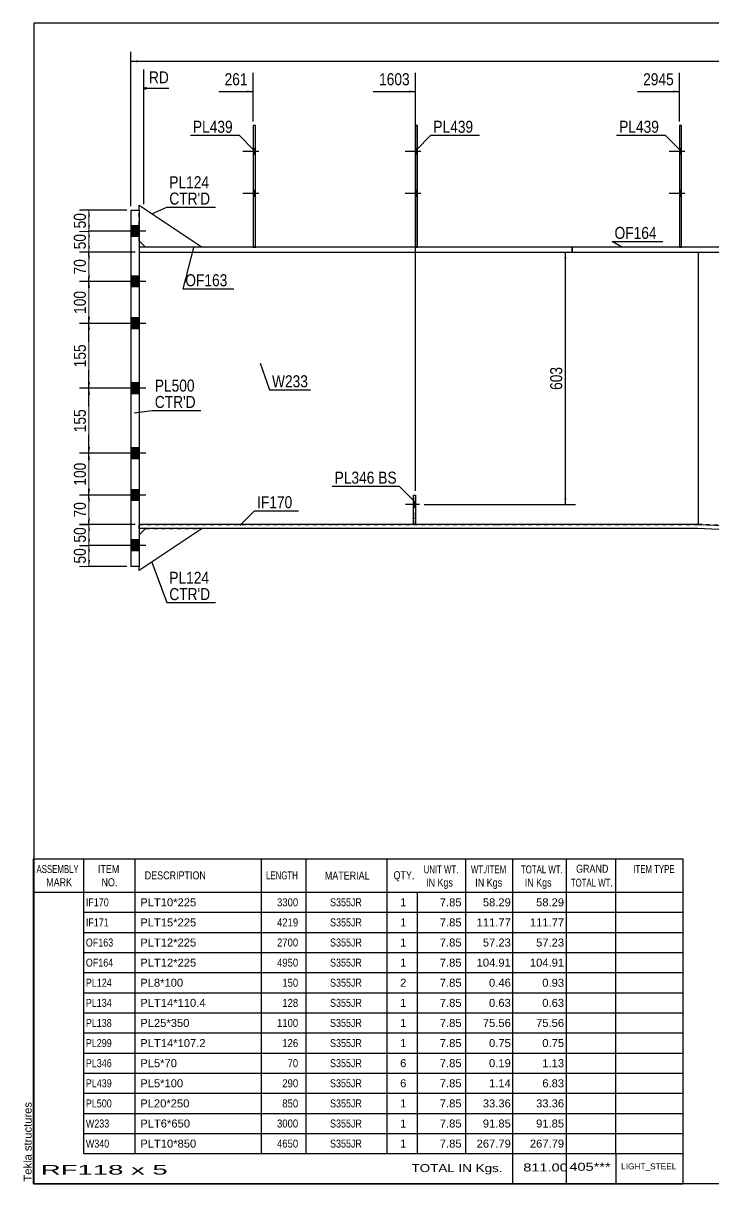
# Model space of a CAD drawing. Header units: millimetres. Extents: x -28 to 375, y -190 to 87.
# Drawn here: x -27.7 to 137.1, y -189.9 to 87.1 of the extents above; entities that cross this region are included whole.
import ezdxf

# ---------------------------------------------------------------- set-up
doc = ezdxf.new("R2010")
doc.units = ezdxf.units.MM
doc.linetypes.add('DXK_LINE_DOT1', pattern=[1.8814, 0.9407, -0.9407])
doc.linetypes.add('DXK_LINE_DOT2', pattern=[3.9198, 1.9599, -1.9599])
doc.styles.add('Arial', font='ARIAL.TTF', dxfattribs={"height": 0.2})
doc.styles.add('Arial Narrow', font='ARIALN.TTF', dxfattribs={"height": 0.2})

# ---------------------------------------------------------------- blocks, each defined once
blk = doc.blocks.new('Unknown-623699545-1210')
at = {"color": 5, "linetype": 'Continuous'}
for p, q in [((374.82, 87.15), (-25.18, 87.15)), ((-25.18, 87.15), (-25.18, -189.85)), ((374.82, -189.85), (374.82, 87.15)), ((-25.18, -189.85), (374.82, -189.85))]:
    blk.add_line(p, q, dxfattribs=at)
at = {"color": 174, "linetype": 'Continuous', "style": 'Arial'}
blk.add_text('Tekla structures', height=1.9102, rotation=90, dxfattribs=at).set_placement((-25.68, -189.35))
blk = doc.blocks.new('Bolt-623699545-1944 - 1712')
at = {"linetype": 'Continuous'}
for points in [[(27.7, 55.8), (27.7, 57.2), (27.2, 57.2), (27.2, 55.8)], [(27.7, 55.8), (27.7, 57.2), (27.2, 57.2), (27.2, 55.8)], [(27.7, 45.8), (27.7, 47.2), (27.2, 47.2), (27.2, 45.8)], [(27.7, 45.8), (27.7, 47.2), (27.2, 47.2), (27.2, 45.8)]]:
    blk.add_hatch(color=3, dxfattribs=at).paths.add_polyline_path(points)
at = {"color": 3, "linetype": 'Continuous'}
for p, q in [((28.5, 56.5), (24.7, 56.5)), ((28.5, 56.5), (24.7, 56.5)), ((27.7, 57.2), (27.2, 57.2)), ((27.7, 57.2), (27.2, 57.2)), ((27.7, 55.8), (27.2, 55.8)), ((27.7, 55.8), (27.2, 55.8)), ((27.7, 47.2), (27.2, 47.2)), ((27.7, 47.2), (27.2, 47.2)), ((28.5, 46.5), (24.7, 46.5)), ((28.5, 46.5), (24.7, 46.5)), ((27.7, 45.8), (27.2, 45.8)), ((27.7, 45.8), (27.2, 45.8))]:
    blk.add_line(p, q, dxfattribs=at)
blk = doc.blocks.new('Part-623699545-2024 - 1712')
at = {"color": 7, "linetype": 'DXK_LINE_DOT1'}
for p, q in [((65.4, -32.47), (65.4, -25.47)), ((65.4, -25.47), (65.9, -25.47)), ((65.9, -32.47), (65.9, -25.47)), ((65.9, -32.47), (65.4, -32.47))]:
    blk.add_line(p, q, dxfattribs=at)
blk = doc.blocks.new('Part-623699545-2078 - 1712')
at = {"color": 2, "linetype": 'Continuous'}
for p, q in [((0, 42.5), (0, 43.7)), ((0, 43.7), (15, 33.7)), ((1.5, 33.7), (0, 35.2))]:
    blk.add_line(p, q, dxfattribs=at)
at = {"color": 7, "linetype": 'DXK_LINE_DOT1'}
for p, q in [((0, 35.2), (0, 42.5)), ((15, 33.7), (1.5, 33.7))]:
    blk.add_line(p, q, dxfattribs=at)
blk = doc.blocks.new('Part-623699545-1900 - 1712')
at = {"color": 2, "linetype": 'Continuous'}
for p, q in [((27.7, 62.7), (27.2, 62.7)), ((27.2, 62.7), (27.2, 33.7)), ((27.7, 33.7), (27.7, 62.7))]:
    blk.add_line(p, q, dxfattribs=at)
at = {"color": 7, "linetype": 'DXK_LINE_DOT1'}
blk.add_line((27.2, 33.7), (27.7, 33.7), dxfattribs=at)
blk = doc.blocks.new('Part-623699545-1776 - 1712')
at = {"color": 2, "linetype": 'Continuous'}
for p, q in [((46.5, 33.7), (0, 33.7)), ((85.2, 33.7), (46.6, 33.7)), ((103.3, 33.7), (85.3, 33.7)), ((103.3, 32.5), (103.3, 33.7)), ((0, 32.5), (46.5, 32.5)), ((46.6, 32.5), (85.2, 32.5)), ((85.3, 32.5), (103.3, 32.5))]:
    blk.add_line(p, q, dxfattribs=at)
at = {"color": 7, "linetype": 'DXK_LINE_DOT1'}
blk.add_line((0, 33.7), (0, 32.5), dxfattribs=at)
blk = doc.blocks.new('Part-623699545-1798 - 1712')
at = {"color": 2, "linetype": 'Continuous'}
for p, q in [((181.26, 33.7), (103.3, 33.7)), ((103.3, 33.7), (103.3, 32.5)), ((219.96, 33.7), (181.36, 33.7)), ((258.36, 33.7), (220.06, 33.7)), ((297.05, 33.7), (258.46, 33.7)), ((341.4, 33.7), (297.15, 33.7)), ((341.4, 32.5), (341.4, 33.7)), ((103.3, 32.5), (181.26, 32.5)), ((181.36, 32.5), (219.96, 32.5)), ((220.06, 32.5), (258.36, 32.5)), ((258.46, 32.5), (297.05, 32.5)), ((297.15, 32.5), (341.4, 32.5))]:
    blk.add_line(p, q, dxfattribs=at)
blk = doc.blocks.new('Part-623699545-1803 - 1712')
at = {"color": 2, "linetype": 'Continuous'}
for p, q in [((133.3, 32.5), (133.3, -32.5)), ((328.11, -51.09), (327.94, -51.08))]:
    blk.add_line(p, q, dxfattribs=at)
at = {"color": 7, "linetype": 'DXK_LINE_DOT1'}
for p, q in [((133.3, 32.5), (181.26, 32.5)), ((181.36, 32.5), (219.96, 32.5)), ((220.06, 32.5), (258.36, 32.5)), ((258.46, 32.5), (297.05, 32.5)), ((297.15, 32.5), (341.4, 32.5)), ((341.4, 32.5), (328.11, -51.09)), ((181.26, -34.47), (133.3, -32.5)), ((219.96, -38.64), (181.36, -37.05)), ((258.36, -44.16), (220.06, -42.58)), ((297.05, -49.68), (258.46, -48.09)), ((327.94, -51.08), (297.15, -49.82))]:
    blk.add_line(p, q, dxfattribs=at)
blk = doc.blocks.new('Bolt-623699545-1936 - 1712')
at = {"linetype": 'Continuous'}
blk.add_hatch(color=3, dxfattribs=at).paths.add_polyline_path([(65.9, -28.47), (65.9, -27.07), (65.4, -27.07), (65.4, -28.47)])
at = {"color": 3, "linetype": 'Continuous'}
for p, q in [((65.9, -27.07), (65.4, -27.07)), ((66.85, -27.77), (63.55, -27.77)), ((65.9, -28.47), (65.4, -28.47))]:
    blk.add_line(p, q, dxfattribs=at)
blk = doc.blocks.new('Part-623699545-1808 - 1712')
at = {"color": 2, "linetype": 'Continuous'}
for p, q in [((46.5, -32.5), (0, -32.5)), ((85.2, -32.5), (46.6, -32.5)), ((133.3, -32.5), (85.3, -32.5)), ((133.3, -32.5), (163.3, -33.73)), ((46.5, -33.5), (0, -33.5)), ((85.2, -33.5), (46.6, -33.5)), ((133.28, -33.5), (85.3, -33.5)), ((163.26, -34.73), (133.28, -33.5)), ((163.3, -33.73), (163.26, -34.73))]:
    blk.add_line(p, q, dxfattribs=at)
at = {"color": 7, "linetype": 'DXK_LINE_DOT1'}
blk.add_line((0, -33.5), (0, -32.5), dxfattribs=at)
blk = doc.blocks.new('Part-623699545-1895 - 1712')
at = {"color": 2, "linetype": 'Continuous'}
for p, q in [((66.4, 62.7), (65.9, 62.7)), ((65.9, 62.7), (65.9, 33.7)), ((66.4, 33.7), (66.4, 62.7))]:
    blk.add_line(p, q, dxfattribs=at)
at = {"color": 7, "linetype": 'DXK_LINE_DOT1'}
blk.add_line((65.9, 33.7), (66.4, 33.7), dxfattribs=at)
blk = doc.blocks.new('Part-623699545-1905 - 1712')
at = {"color": 2, "linetype": 'Continuous'}
for p, q in [((129.39, 62.7), (128.89, 62.7)), ((128.89, 62.7), (128.89, 33.7)), ((129.39, 33.7), (129.39, 62.7))]:
    blk.add_line(p, q, dxfattribs=at)
at = {"color": 7, "linetype": 'DXK_LINE_DOT1'}
blk.add_line((128.89, 33.7), (129.39, 33.7), dxfattribs=at)
blk = doc.blocks.new('Bolt-623699545-1937 - 1712')
at = {"color": 3, "linetype": 'DXK_LINE_DOT2'}
for p, q in [((65.9, -27.07), (65.4, -27.07)), ((66.85, -27.77), (63.55, -27.77)), ((65.9, -28.47), (65.4, -28.47))]:
    blk.add_line(p, q, dxfattribs=at)
blk = doc.blocks.new('Part-623699545-2107 - 1712')
at = {"color": 2, "linetype": 'Continuous'}
for p, q in [((-2, 42.5), (0, 42.5)), ((-2, 42.5), (-2, -42.5)), ((0, 42.5), (0, -42.5)), ((0, -42.5), (-2, -42.5))]:
    blk.add_line(p, q, dxfattribs=at)
blk = doc.blocks.new('Part-623699545-2002 - 1712')
at = {"color": 2, "linetype": 'Continuous'}
for p, q in [((65.4, -32.47), (65.4, -25.47)), ((65.4, -25.47), (65.9, -25.47)), ((65.9, -25.47), (65.9, -32.47)), ((65.9, -32.47), (65.4, -32.47))]:
    blk.add_line(p, q, dxfattribs=at)
at = {"color": 7, "linetype": 'DXK_LINE_DOT1'}
blk.add_line((65.4, -30.97), (65.9, -30.97), dxfattribs=at)
blk = doc.blocks.new('Bolt-623699545-1941 - 1712')
at = {"linetype": 'Continuous'}
for points in [[(-2, 38.8), (-2, 36.2), (0, 36.2), (0, 38.8)], [(-2, 38.8), (-2, 36.2), (0, 36.2), (0, 38.8)], [(-2, 26.8), (-2, 24.2), (0, 24.2), (0, 26.8)], [(-2, 26.8), (-2, 24.2), (0, 24.2), (0, 26.8)], [(-2, 16.8), (-2, 14.2), (0, 14.2), (0, 16.8)], [(-2, 16.8), (-2, 14.2), (0, 14.2), (0, 16.8)], [(-2, 1.3), (-2, -1.3), (0, -1.3), (0, 1.3)], [(-2, 1.3), (-2, -1.3), (0, -1.3), (0, 1.3)], [(-2, -14.2), (-2, -16.8), (0, -16.8), (0, -14.2)], [(-2, -14.2), (-2, -16.8), (0, -16.8), (0, -14.2)], [(-2, -24.2), (-2, -26.8), (0, -26.8), (0, -24.2)], [(-2, -24.2), (-2, -26.8), (0, -26.8), (0, -24.2)], [(-2, -36.2), (-2, -38.8), (0, -38.8), (0, -36.2)], [(-2, -36.2), (-2, -38.8), (0, -38.8), (0, -36.2)]]:
    blk.add_hatch(color=3, dxfattribs=at).paths.add_polyline_path(points)
at = {"color": 3, "linetype": 'Continuous'}
for p, q in [((0, 38.8), (-2, 38.8)), ((0, 38.8), (-2, 38.8)), ((1.59, 37.5), (-9, 37.5)), ((1.59, 37.5), (-9, 37.5)), ((0, 36.2), (-2, 36.2)), ((0, 36.2), (-2, 36.2)), ((1.59, 25.5), (-9, 25.5)), ((1.59, 25.5), (-9, 25.5)), ((0, 26.8), (-2, 26.8)), ((0, 26.8), (-2, 26.8)), ((0, 24.2), (-2, 24.2)), ((0, 24.2), (-2, 24.2)), ((0, 16.8), (-2, 16.8)), ((0, 16.8), (-2, 16.8)), ((1.59, 15.5), (-9, 15.5)), ((1.59, 15.5), (-9, 15.5)), ((0, 14.2), (-2, 14.2)), ((0, 14.2), (-2, 14.2)), ((0, 1.3), (-2, 1.3)), ((0, 1.3), (-2, 1.3)), ((1.59, 0), (-9, 0)), ((1.59, 0), (-9, 0)), ((0, -1.3), (-2, -1.3)), ((0, -1.3), (-2, -1.3)), ((1.59, -15.5), (-9, -15.5)), ((1.59, -15.5), (-9, -15.5)), ((0, -14.2), (-2, -14.2)), ((0, -14.2), (-2, -14.2)), ((0, -16.8), (-2, -16.8)), ((0, -16.8), (-2, -16.8)), ((0, -24.2), (-2, -24.2)), ((0, -24.2), (-2, -24.2)), ((1.59, -25.5), (-9, -25.5)), ((1.59, -25.5), (-9, -25.5)), ((0, -26.8), (-2, -26.8)), ((0, -26.8), (-2, -26.8)), ((1.59, -37.5), (-9, -37.5)), ((1.59, -37.5), (-9, -37.5)), ((0, -36.2), (-2, -36.2)), ((0, -36.2), (-2, -36.2)), ((0, -38.8), (-2, -38.8)), ((0, -38.8), (-2, -38.8))]:
    blk.add_line(p, q, dxfattribs=at)
blk = doc.blocks.new('Bolt-623699545-1943 - 1712')
at = {"linetype": 'Continuous'}
for points in [[(129.39, 55.8), (129.39, 57.2), (128.89, 57.2), (128.89, 55.8)], [(129.39, 55.8), (129.39, 57.2), (128.89, 57.2), (128.89, 55.8)], [(129.39, 45.8), (129.39, 47.2), (128.89, 47.2), (128.89, 45.8)], [(129.39, 45.8), (129.39, 47.2), (128.89, 47.2), (128.89, 45.8)]]:
    blk.add_hatch(color=3, dxfattribs=at).paths.add_polyline_path(points)
at = {"color": 3, "linetype": 'Continuous'}
for p, q in [((130.19, 56.5), (126.39, 56.5)), ((130.19, 56.5), (126.39, 56.5)), ((129.39, 57.2), (128.89, 57.2)), ((129.39, 57.2), (128.89, 57.2)), ((129.39, 55.8), (128.89, 55.8)), ((129.39, 55.8), (128.89, 55.8)), ((129.39, 47.2), (128.89, 47.2)), ((129.39, 47.2), (128.89, 47.2)), ((130.19, 46.5), (126.39, 46.5)), ((130.19, 46.5), (126.39, 46.5)), ((129.39, 45.8), (128.89, 45.8)), ((129.39, 45.8), (128.89, 45.8))]:
    blk.add_line(p, q, dxfattribs=at)
blk = doc.blocks.new('Bolt-623699545-1945 - 1712')
at = {"linetype": 'Continuous'}
for points in [[(66.4, 55.8), (66.4, 57.2), (65.9, 57.2), (65.9, 55.8)], [(66.4, 55.8), (66.4, 57.2), (65.9, 57.2), (65.9, 55.8)], [(66.4, 45.8), (66.4, 47.2), (65.9, 47.2), (65.9, 45.8)], [(66.4, 45.8), (66.4, 47.2), (65.9, 47.2), (65.9, 45.8)]]:
    blk.add_hatch(color=3, dxfattribs=at).paths.add_polyline_path(points)
at = {"color": 3, "linetype": 'Continuous'}
for p, q in [((67.2, 56.5), (63.4, 56.5)), ((67.2, 56.5), (63.4, 56.5)), ((66.4, 57.2), (65.9, 57.2)), ((66.4, 57.2), (65.9, 57.2)), ((66.4, 55.8), (65.9, 55.8)), ((66.4, 55.8), (65.9, 55.8)), ((66.4, 47.2), (65.9, 47.2)), ((66.4, 47.2), (65.9, 47.2)), ((67.2, 46.5), (63.4, 46.5)), ((67.2, 46.5), (63.4, 46.5)), ((66.4, 45.8), (65.9, 45.8)), ((66.4, 45.8), (65.9, 45.8))]:
    blk.add_line(p, q, dxfattribs=at)
blk = doc.blocks.new('Part-623699545-1980 - 1712')
at = {"color": 7, "linetype": 'DXK_LINE_DOT1'}
for p, q in [((0, 32.5), (0, -32.5)), ((0, 32.5), (46.5, 32.5)), ((46.6, 32.5), (85.2, 32.5)), ((85.3, 32.5), (133.3, 32.5)), ((133.3, 32.5), (133.3, -32.5)), ((0, -32.5), (46.5, -32.5)), ((46.6, -32.5), (85.2, -32.5)), ((85.3, -32.5), (133.3, -32.5))]:
    blk.add_line(p, q, dxfattribs=at)
blk = doc.blocks.new('Part-623699545-2073 - 1712')
at = {"color": 2, "linetype": 'Continuous'}
for p, q in [((15, -33.5), (0, -43.5)), ((1.5, -33.5), (0, -35)), ((0, -43.5), (0, -42.5))]:
    blk.add_line(p, q, dxfattribs=at)
at = {"color": 7, "linetype": 'DXK_LINE_DOT1'}
for p, q in [((0, -35), (0, -42.5)), ((1.5, -33.5), (15, -33.5))]:
    blk.add_line(p, q, dxfattribs=at)
blk = doc.blocks.new('StraightDimension-623699545-4593 - 1712')
at = {"linetype": 'Continuous'}
blk.add_hatch(color=7, dxfattribs=at).paths.add_polyline_path([(25.7, 71.09), (27.2, 70.84), (25.7, 70.59)])
at = {"color": 7, "linetype": 'Continuous'}
for p, q in [((27.2, 63.7), (27.2, 75.34)), ((18.96, 70.84), (27.2, 70.84))]:
    blk.add_line(p, q, dxfattribs=at)
at = {"color": 0, "linetype": 'Continuous'}
blk.add_wipeout([(7.66, 72.19), (7.66, 76.39), (1.71, 76.39), (1.71, 72.19)], dxfattribs=at)
at = {"color": 7, "linetype": 'Continuous'}
for p, q in [((1.12, 43.95), (1.12, 76.09)), ((1.62, 71.84), (1.12, 71.59)), ((1.62, 71.34), (1.12, 71.59)), ((7.06, 71.59), (1.12, 71.59))]:
    blk.add_line(p, q, dxfattribs=at)
at = {"color": 3, "linetype": 'Continuous', "style": 'Arial Narrow'}
blk.add_text('RD', height=2.863, dxfattribs=at).set_placement((2.31, 72.79))
at = {"color": 0}
blk.add_wipeout([(26.42, 71.74), (26.42, 75.94), (19.74, 75.94), (19.74, 71.74)], dxfattribs=at)
at = {"color": 3, "style": 'Arial Narrow'}
blk.add_text('261', height=2.863, dxfattribs=at).set_placement((20.34, 72.34))
blk = doc.blocks.new('StraightDimension-623699545-2311 - 1712')
at = {"linetype": 'Continuous'}
for points in [[(-0.5, 77.8), (-2, 78.05), (-0.5, 78.3)], [(344.41, 78.3), (345.91, 78.05), (344.41, 77.8)]]:
    blk.add_hatch(color=7, dxfattribs=at).paths.add_polyline_path(points)
at = {"color": 7, "linetype": 'Continuous'}
for p, q in [((-2, 43.5), (-2, 80.3)), ((-2, 78.05), (345.91, 78.05)), ((345.91, 45.94), (345.91, 80.3))]:
    blk.add_line(p, q, dxfattribs=at)
at = {"color": 0}
blk.add_wipeout([(176.21, 78.2), (176.21, 82.4), (167.7, 82.4), (167.7, 78.2)], dxfattribs=at)
at = {"color": 3, "style": 'Arial Narrow'}
blk.add_text('7715', height=2.863, dxfattribs=at).set_placement((168.3, 78.8))
blk = doc.blocks.new('StraightDimension-623699545-2320 - 1712')
at = {"linetype": 'Continuous'}
for points in [[(101.4, 31), (101.65, 32.5), (101.9, 31)], [(101.9, -26.27), (101.65, -27.77), (101.4, -26.27)]]:
    blk.add_hatch(color=7, dxfattribs=at).paths.add_polyline_path(points)
at = {"color": 7, "linetype": 'Continuous'}
for p, q in [((68, 32.5), (104.05, 32.5)), ((101.65, -27.77), (101.65, 32.5)), ((67.97, -27.77), (104.05, -27.77))]:
    blk.add_line(p, q, dxfattribs=at)
at = {"color": 0}
blk.add_wipeout([(101.5, 5.71), (97.3, 5.71), (97.3, -0.98), (101.5, -0.98)], dxfattribs=at)
at = {"color": 3, "style": 'Arial Narrow'}
blk.add_text('603', height=2.863, rotation=90.0002, dxfattribs=at).set_placement((100.9, -0.38))
blk = doc.blocks.new('StraightDimension-623699545-2332 - 1712')
at = {"linetype": 'Continuous'}
for points in [[(-12.25, 14), (-12, 15.5), (-11.75, 14)], [(-11.75, 1.5), (-12, 0), (-12.25, 1.5)]]:
    blk.add_hatch(color=7, dxfattribs=at).paths.add_polyline_path(points)
at = {"color": 7, "linetype": 'Continuous'}
for p, q in [((-1, 15.5), (-14.25, 15.5)), ((-12, 0), (-12, 15.5)), ((-1, 0), (-14.25, 0))]:
    blk.add_line(p, q, dxfattribs=at)
at = {"color": 0}
blk.add_wipeout([(-12.15, 11.09), (-16.35, 11.09), (-16.35, 4.41), (-12.15, 4.41)], dxfattribs=at)
at = {"color": 3, "style": 'Arial Narrow'}
blk.add_text('155', height=2.863, rotation=90.0002, dxfattribs=at).set_placement((-12.75, 5.01))
blk = doc.blocks.new('StraightDimension-623699545-2349 - 1712')
at = {"linetype": 'Continuous'}
for points in [[(-12.25, -1.5), (-12, 0), (-11.75, -1.5)], [(-11.75, -14), (-12, -15.5), (-12.25, -14)]]:
    blk.add_hatch(color=7, dxfattribs=at).paths.add_polyline_path(points)
at = {"color": 7, "linetype": 'Continuous'}
for p, q in [((-1, 0), (-14.25, 0)), ((-12, -15.5), (-12, 0)), ((-1, -15.5), (-14.25, -15.5))]:
    blk.add_line(p, q, dxfattribs=at)
at = {"color": 0}
blk.add_wipeout([(-12.15, -4.41), (-16.35, -4.41), (-16.35, -11.09), (-12.15, -11.09)], dxfattribs=at)
at = {"color": 3, "style": 'Arial Narrow'}
blk.add_text('155', height=2.863, rotation=90.0002, dxfattribs=at).set_placement((-12.75, -10.49))
blk = doc.blocks.new('StraightDimension-623699545-2366 - 1712')
at = {"linetype": 'Continuous'}
for points in [[(-12.25, -17), (-12, -15.5), (-11.75, -17)], [(-11.75, -24), (-12, -25.5), (-12.25, -24)]]:
    blk.add_hatch(color=7, dxfattribs=at).paths.add_polyline_path(points)
at = {"color": 7, "linetype": 'Continuous'}
for p, q in [((-1, -15.5), (-14.25, -15.5)), ((-12, -25.5), (-12, -15.5)), ((-1, -25.5), (-14.25, -25.5))]:
    blk.add_line(p, q, dxfattribs=at)
at = {"color": 0}
blk.add_wipeout([(-12.15, -17.16), (-16.35, -17.16), (-16.35, -23.84), (-12.15, -23.84)], dxfattribs=at)
at = {"color": 3, "style": 'Arial Narrow'}
blk.add_text('100', height=2.863, rotation=90.0002, dxfattribs=at).set_placement((-12.75, -23.24))
blk = doc.blocks.new('StraightDimension-623699545-2376 - 1712')
at = {"linetype": 'Continuous'}
for points in [[(-12.25, 36), (-12, 37.5), (-11.75, 36)], [(-11.75, 34), (-12, 32.5), (-12.25, 34)]]:
    blk.add_hatch(color=7, dxfattribs=at).paths.add_polyline_path(points)
at = {"color": 7, "linetype": 'Continuous'}
for p, q in [((-1, 37.5), (-14.25, 37.5)), ((-12, 32.5), (-12, 37.5)), ((-1, 32.5), (-14.25, 32.5))]:
    blk.add_line(p, q, dxfattribs=at)
at = {"color": 0}
blk.add_wipeout([(-12.15, 37.43), (-16.35, 37.43), (-16.35, 32.57), (-12.15, 32.57)], dxfattribs=at)
at = {"color": 3, "style": 'Arial Narrow'}
blk.add_text('50', height=2.863, rotation=90.0002, dxfattribs=at).set_placement((-12.75, 33.17))
blk = doc.blocks.new('StraightDimension-623699545-2392 - 1712')
at = {"linetype": 'Continuous'}
for points in [[(-12.25, 31), (-12, 32.5), (-11.75, 31)], [(-11.75, 27), (-12, 25.5), (-12.25, 27)]]:
    blk.add_hatch(color=7, dxfattribs=at).paths.add_polyline_path(points)
at = {"color": 7, "linetype": 'Continuous'}
for p, q in [((-1, 32.5), (-14.25, 32.5)), ((-12, 25.5), (-12, 32.5)), ((-1, 25.5), (-14.25, 25.5))]:
    blk.add_line(p, q, dxfattribs=at)
at = {"color": 0}
blk.add_wipeout([(-12.15, 31.43), (-16.35, 31.43), (-16.35, 26.57), (-12.15, 26.57)], dxfattribs=at)
at = {"color": 3, "style": 'Arial Narrow'}
blk.add_text('70', height=2.863, rotation=90.0002, dxfattribs=at).set_placement((-12.75, 27.17))
blk = doc.blocks.new('StraightDimension-623699545-2400 - 1712')
at = {"linetype": 'Continuous'}
for points in [[(-12.25, 24), (-12, 25.5), (-11.75, 24)], [(-11.75, 17), (-12, 15.5), (-12.25, 17)]]:
    blk.add_hatch(color=7, dxfattribs=at).paths.add_polyline_path(points)
at = {"color": 7, "linetype": 'Continuous'}
for p, q in [((-1, 25.5), (-14.25, 25.5)), ((-12, 15.5), (-12, 25.5)), ((-1, 15.5), (-14.25, 15.5))]:
    blk.add_line(p, q, dxfattribs=at)
at = {"color": 0}
blk.add_wipeout([(-12.15, 23.84), (-16.35, 23.84), (-16.35, 17.16), (-12.15, 17.16)], dxfattribs=at)
at = {"color": 3, "style": 'Arial Narrow'}
blk.add_text('100', height=2.863, rotation=90.0002, dxfattribs=at).set_placement((-12.75, 17.76))
blk = doc.blocks.new('StraightDimension-623699545-2409 - 1712')
at = {"linetype": 'Continuous'}
for points in [[(-12.25, -39), (-12, -37.5), (-11.75, -39)], [(-11.75, -41), (-12, -42.5), (-12.25, -41)]]:
    blk.add_hatch(color=7, dxfattribs=at).paths.add_polyline_path(points)
at = {"color": 7, "linetype": 'Continuous'}
for p, q in [((-1, -37.5), (-14.25, -37.5)), ((-12, -42.5), (-12, -37.5)), ((-3, -42.5), (-14.25, -42.5))]:
    blk.add_line(p, q, dxfattribs=at)
at = {"color": 0}
blk.add_wipeout([(-12.15, -37.57), (-16.35, -37.57), (-16.35, -42.43), (-12.15, -42.43)], dxfattribs=at)
at = {"color": 3, "style": 'Arial Narrow'}
blk.add_text('50', height=2.863, rotation=90.0002, dxfattribs=at).set_placement((-12.75, -41.83))
blk = doc.blocks.new('StraightDimension-623699545-2426 - 1712')
at = {"linetype": 'Continuous'}
for points in [[(-12.25, -34), (-12, -32.5), (-11.75, -34)], [(-11.75, -36), (-12, -37.5), (-12.25, -36)]]:
    blk.add_hatch(color=7, dxfattribs=at).paths.add_polyline_path(points)
at = {"color": 7, "linetype": 'Continuous'}
for p, q in [((-1, -32.5), (-14.25, -32.5)), ((-12, -37.5), (-12, -32.5)), ((-1, -37.5), (-14.25, -37.5))]:
    blk.add_line(p, q, dxfattribs=at)
at = {"color": 0}
blk.add_wipeout([(-12.15, -32.57), (-16.35, -32.57), (-16.35, -37.43), (-12.15, -37.43)], dxfattribs=at)
at = {"color": 3, "style": 'Arial Narrow'}
blk.add_text('50', height=2.863, rotation=90.0002, dxfattribs=at).set_placement((-12.75, -36.83))
blk = doc.blocks.new('StraightDimension-623699545-2441 - 1712')
at = {"linetype": 'Continuous'}
for points in [[(-12.25, -27), (-12, -25.5), (-11.75, -27)], [(-11.75, -31), (-12, -32.5), (-12.25, -31)]]:
    blk.add_hatch(color=7, dxfattribs=at).paths.add_polyline_path(points)
at = {"color": 7, "linetype": 'Continuous'}
for p, q in [((-1, -25.5), (-14.25, -25.5)), ((-12, -32.5), (-12, -25.5)), ((-1, -32.5), (-14.25, -32.5))]:
    blk.add_line(p, q, dxfattribs=at)
at = {"color": 0}
blk.add_wipeout([(-12.15, -26.57), (-16.35, -26.57), (-16.35, -31.43), (-12.15, -31.43)], dxfattribs=at)
at = {"color": 3, "style": 'Arial Narrow'}
blk.add_text('70', height=2.863, rotation=90.0002, dxfattribs=at).set_placement((-12.75, -30.83))
blk = doc.blocks.new('StraightDimension-623699545-2447 - 1712')
at = {"linetype": 'Continuous'}
for points in [[(-12.25, 41), (-12, 42.5), (-11.75, 41)], [(-11.75, 39), (-12, 37.5), (-12.25, 39)]]:
    blk.add_hatch(color=7, dxfattribs=at).paths.add_polyline_path(points)
at = {"color": 7, "linetype": 'Continuous'}
for p, q in [((-3, 42.5), (-14.25, 42.5)), ((-12, 37.5), (-12, 42.5)), ((-1, 37.5), (-14.25, 37.5))]:
    blk.add_line(p, q, dxfattribs=at)
at = {"color": 0}
blk.add_wipeout([(-12.15, 42.43), (-16.35, 42.43), (-16.35, 37.57), (-12.15, 37.57)], dxfattribs=at)
at = {"color": 3, "style": 'Arial Narrow'}
blk.add_text('50', height=2.863, rotation=90.0002, dxfattribs=at).set_placement((-12.75, 38.17))
blk = doc.blocks.new('StraightDimension-623699545-4591 - 1712')
at = {"linetype": 'Continuous'}
blk.add_hatch(color=7, dxfattribs=at).paths.add_polyline_path([(127.39, 71.09), (128.89, 70.84), (127.39, 70.59)])
at = {"color": 7, "linetype": 'Continuous'}
for p, q in [((128.89, 63.7), (128.89, 75.34)), ((118.83, 70.84), (128.89, 70.84))]:
    blk.add_line(p, q, dxfattribs=at)
at = {"color": 0}
blk.add_wipeout([(128.12, 71.74), (128.12, 75.94), (119.61, 75.94), (119.61, 71.74)], dxfattribs=at)
at = {"color": 3, "style": 'Arial Narrow'}
blk.add_text('2945', height=2.863, dxfattribs=at).set_placement((120.21, 72.34))
blk = doc.blocks.new('StraightDimension-623699545-4592 - 1712')
at = {"linetype": 'Continuous'}
blk.add_hatch(color=7, dxfattribs=at).paths.add_polyline_path([(64.4, 71.09), (65.9, 70.84), (64.4, 70.59)])
at = {"color": 7, "linetype": 'Continuous'}
for p, q in [((65.9, -24.47), (65.9, 75.34)), ((55.83, 70.84), (65.9, 70.84))]:
    blk.add_line(p, q, dxfattribs=at)
at = {"color": 0}
blk.add_wipeout([(65.12, 71.74), (65.12, 75.94), (56.61, 75.94), (56.61, 71.74)], dxfattribs=at)
at = {"color": 3, "style": 'Arial Narrow'}
blk.add_text('1603', height=2.863, dxfattribs=at).set_placement((57.21, 72.34))
blk = doc.blocks.new('StraightDimension-623699545-5151 - 1712')
at = {"linetype": 'Continuous'}
for points in [[(210.34, 31), (210.59, 32.5), (210.84, 31)], [(210.84, -31.6), (210.59, -33.1), (210.34, -31.6)]]:
    blk.add_hatch(color=7, dxfattribs=at).paths.add_polyline_path(points)
at = {"color": 7, "linetype": 'Continuous'}
for p, q in [((104.3, 32.5), (212.99, 32.5)), ((210.59, -33.1), (210.59, 32.5)), ((200.23, -33.1), (212.99, -33.1))]:
    blk.add_line(p, q, dxfattribs=at)
at = {"color": 0}
blk.add_wipeout([(210.44, 3.04), (206.24, 3.04), (206.24, -3.64), (210.44, -3.64)], dxfattribs=at)
at = {"color": 3, "style": 'Arial Narrow'}
blk.add_text('656', height=2.863, rotation=90.0002, dxfattribs=at).set_placement((209.84, -3.04))
blk = doc.blocks.new('CBS_BOM-623699545-5189')
at = {"color": 7, "linetype": 'Continuous'}
for p, q in [((-25.21, -120.28), (-25.21, -112.28)), ((-25.21, -112.28), (129.71, -112.29)), ((-13.21, -120.28), (-13.21, -112.28)), ((-1.02, -120.28), (-1.02, -112.28)), ((29.14, -120.28), (29.14, -112.28)), ((39.82, -120.28), (39.82, -112.28)), ((59.14, -120.28), (59.14, -112.28)), ((77.94, -120.28), (77.94, -112.28)), ((89.15, -120.28), (89.15, -112.28)), ((101.94, -120.28), (101.94, -112.28)), ((113.69, -120.28), (113.69, -112.28)), ((129.71, -112.29), (129.71, -120.28)), ((-25.21, -120.28), (129.71, -120.28)), ((-25.21, -125.08), (-25.21, -120.28)), ((-13.21, -125.08), (-13.21, -120.28)), ((-1.02, -125.08), (-1.02, -120.28)), ((29.14, -125.08), (29.14, -120.28)), ((39.82, -125.08), (39.82, -120.28)), ((59.14, -125.08), (59.14, -120.28)), ((66.4, -125.08), (66.4, -120.28)), ((77.94, -125.08), (77.94, -120.28)), ((89.15, -125.08), (89.15, -120.28)), ((101.94, -125.08), (101.94, -120.28)), ((113.71, -125.08), (113.71, -120.28)), ((129.71, -120.29), (129.71, -125.08)), ((-25.21, -129.88), (-25.21, -125.08)), ((-13.21, -125.08), (129.71, -125.08)), ((-13.21, -129.88), (-13.21, -125.08)), ((-1.02, -129.88), (-1.02, -125.08)), ((29.14, -129.88), (29.14, -125.08)), ((39.82, -129.88), (39.82, -125.08)), ((59.14, -129.88), (59.14, -125.08)), ((66.4, -129.88), (66.4, -125.08)), ((77.94, -129.88), (77.94, -125.08)), ((89.15, -129.88), (89.15, -125.08)), ((101.94, -129.88), (101.94, -125.08)), ((113.71, -129.88), (113.71, -125.08)), ((129.71, -125.09), (129.71, -129.88)), ((-25.21, -134.68), (-25.21, -129.88)), ((-13.21, -129.88), (129.71, -129.88)), ((-13.21, -134.68), (-13.21, -129.88)), ((-1.02, -134.68), (-1.02, -129.88)), ((29.14, -134.68), (29.14, -129.88)), ((39.82, -134.68), (39.82, -129.88)), ((59.14, -134.68), (59.14, -129.88)), ((66.4, -134.68), (66.4, -129.88)), ((77.94, -134.68), (77.94, -129.88)), ((89.15, -134.68), (89.15, -129.88)), ((101.94, -134.68), (101.94, -129.88)), ((113.71, -134.68), (113.71, -129.88)), ((129.71, -129.89), (129.71, -134.68)), ((-25.21, -139.48), (-25.21, -134.68)), ((-13.21, -134.68), (129.71, -134.68)), ((-13.21, -139.48), (-13.21, -134.68)), ((-1.02, -139.48), (-1.02, -134.68)), ((29.14, -139.48), (29.14, -134.68)), ((39.82, -139.48), (39.82, -134.68)), ((59.14, -139.48), (59.14, -134.68)), ((66.4, -139.48), (66.4, -134.68)), ((77.94, -139.48), (77.94, -134.68)), ((89.15, -139.48), (89.15, -134.68)), ((101.94, -139.48), (101.94, -134.68)), ((113.71, -139.48), (113.71, -134.68)), ((129.71, -134.69), (129.71, -139.48)), ((-25.21, -144.28), (-25.21, -139.48)), ((-13.21, -139.48), (129.71, -139.48)), ((-13.21, -144.28), (-13.21, -139.48)), ((-1.02, -144.28), (-1.02, -139.48)), ((29.14, -144.28), (29.14, -139.48)), ((39.82, -144.28), (39.82, -139.48)), ((59.14, -144.28), (59.14, -139.48)), ((66.4, -144.28), (66.4, -139.48)), ((77.94, -144.28), (77.94, -139.48)), ((89.15, -144.28), (89.15, -139.48)), ((101.94, -144.28), (101.94, -139.48)), ((113.71, -144.28), (113.71, -139.48)), ((129.71, -139.49), (129.71, -144.28)), ((-25.21, -149.08), (-25.21, -144.28)), ((-13.21, -144.28), (129.71, -144.28)), ((-13.21, -149.08), (-13.21, -144.28)), ((-1.02, -149.08), (-1.02, -144.28)), ((29.14, -149.08), (29.14, -144.28)), ((39.82, -149.08), (39.82, -144.28)), ((59.14, -149.08), (59.14, -144.28)), ((66.4, -149.08), (66.4, -144.28)), ((77.94, -149.08), (77.94, -144.28)), ((89.15, -149.08), (89.15, -144.28)), ((101.94, -149.08), (101.94, -144.28)), ((113.71, -149.08), (113.71, -144.28)), ((129.71, -144.29), (129.71, -149.08)), ((-25.21, -153.88), (-25.21, -149.08)), ((-13.21, -149.08), (129.71, -149.08)), ((-13.21, -153.88), (-13.21, -149.08)), ((-1.02, -153.88), (-1.02, -149.08)), ((29.14, -153.88), (29.14, -149.08)), ((39.82, -153.88), (39.82, -149.08)), ((59.14, -153.88), (59.14, -149.08)), ((66.4, -153.88), (66.4, -149.08)), ((77.94, -153.88), (77.94, -149.08)), ((89.15, -153.88), (89.15, -149.08)), ((101.94, -153.88), (101.94, -149.08)), ((113.71, -153.88), (113.71, -149.08)), ((129.71, -149.09), (129.71, -153.88)), ((-25.21, -158.68), (-25.21, -153.88)), ((-13.21, -153.88), (129.71, -153.88)), ((-13.21, -158.68), (-13.21, -153.88)), ((-1.02, -158.68), (-1.02, -153.88)), ((29.14, -158.68), (29.14, -153.88)), ((39.82, -158.68), (39.82, -153.88)), ((59.14, -158.68), (59.14, -153.88)), ((66.4, -158.68), (66.4, -153.88)), ((77.94, -158.68), (77.94, -153.88)), ((89.15, -158.68), (89.15, -153.88)), ((101.94, -158.68), (101.94, -153.88)), ((113.71, -158.68), (113.71, -153.88)), ((129.71, -153.89), (129.71, -158.68)), ((-25.21, -163.48), (-25.21, -158.68)), ((-13.21, -158.68), (129.71, -158.68)), ((-13.21, -163.48), (-13.21, -158.68)), ((-1.02, -163.48), (-1.02, -158.68)), ((29.14, -163.48), (29.14, -158.68)), ((39.82, -163.48), (39.82, -158.68)), ((59.14, -163.48), (59.14, -158.68)), ((66.4, -163.48), (66.4, -158.68)), ((77.94, -163.48), (77.94, -158.68)), ((89.15, -163.48), (89.15, -158.68)), ((101.94, -163.48), (101.94, -158.68)), ((113.71, -163.48), (113.71, -158.68)), ((129.71, -158.69), (129.71, -163.48)), ((-25.21, -168.28), (-25.21, -163.48)), ((-13.21, -163.48), (129.71, -163.48)), ((-13.21, -168.28), (-13.21, -163.48)), ((-1.02, -168.28), (-1.02, -163.48)), ((29.14, -168.28), (29.14, -163.48)), ((39.82, -168.28), (39.82, -163.48)), ((59.14, -168.28), (59.14, -163.48)), ((66.4, -168.28), (66.4, -163.48)), ((77.94, -168.28), (77.94, -163.48)), ((89.15, -168.28), (89.15, -163.48)), ((101.94, -168.28), (101.94, -163.48)), ((113.71, -168.28), (113.71, -163.48)), ((129.71, -163.49), (129.71, -168.28)), ((-25.21, -173.08), (-25.21, -168.28)), ((-13.21, -168.28), (129.71, -168.28)), ((-13.21, -173.08), (-13.21, -168.28)), ((-1.02, -173.08), (-1.02, -168.28)), ((29.14, -173.08), (29.14, -168.28)), ((39.82, -173.08), (39.82, -168.28)), ((59.14, -173.08), (59.14, -168.28)), ((66.4, -173.08), (66.4, -168.28)), ((77.94, -173.08), (77.94, -168.28)), ((89.15, -173.08), (89.15, -168.28)), ((101.94, -173.08), (101.94, -168.28)), ((113.71, -173.08), (113.71, -168.28)), ((129.71, -168.29), (129.71, -173.08)), ((-25.21, -177.88), (-25.21, -173.08)), ((-13.21, -173.08), (129.71, -173.08)), ((-13.21, -177.88), (-13.21, -173.08)), ((-1.02, -177.88), (-1.02, -173.08)), ((29.14, -177.88), (29.14, -173.08)), ((39.82, -177.88), (39.82, -173.08)), ((59.14, -177.88), (59.14, -173.08)), ((66.4, -177.88), (66.4, -173.08)), ((77.94, -177.88), (77.94, -173.08)), ((89.15, -177.88), (89.15, -173.08)), ((101.94, -177.88), (101.94, -173.08)), ((113.71, -177.88), (113.71, -173.08)), ((129.71, -173.09), (129.71, -177.88)), ((-25.21, -182.68), (-25.21, -177.88)), ((-13.21, -177.88), (129.71, -177.88)), ((-13.21, -182.68), (-13.21, -177.88)), ((-1.02, -182.68), (-1.02, -177.88)), ((29.14, -182.68), (29.14, -177.88)), ((39.82, -182.68), (39.82, -177.88)), ((59.14, -182.68), (59.14, -177.88)), ((66.4, -182.68), (66.4, -177.88)), ((77.94, -182.68), (77.94, -177.88)), ((89.15, -182.68), (89.15, -177.88)), ((101.94, -182.68), (101.94, -177.88)), ((113.71, -182.68), (113.71, -177.88)), ((129.71, -177.89), (129.71, -182.68)), ((-25.21, -189.88), (-25.21, -182.7)), ((-13.21, -182.68), (129.71, -182.68)), ((89.15, -189.88), (89.15, -182.7)), ((101.94, -189.88), (101.94, -182.7)), ((113.75, -189.88), (113.75, -182.7)), ((129.71, -182.68), (129.71, -189.88)), ((-25.21, -189.88), (129.71, -189.88))]:
    blk.add_line(p, q, dxfattribs=at)
at = {"color": 3, "linetype": 'Continuous', "style": 'Arial'}
for s, height, width, p in [('ASSEMBLY', 1.91, 0.7, (-24.53, -115.71)), ('ITEM', 1.91, 0.8, (-9.88, -115.71)), ('DESCRIPTION', 1.9102, 0.8, (1.3, -117.22)), ('LENGTH', 1.91, 0.7, (30.25, -117.22)), ('MATERIAL', 1.91, 0.8, (44.27, -117.26)), ('QTY.', 1.91, 0.8, (60.66, -117.18)), ('UNIT WT.', 1.91, 0.7, (67.83, -115.79)), ('WT./ITEM', 1.91, 0.7, (79.12, -115.79)), ('TOTAL WT.', 1.91, 0.7, (91.06, -115.79)), ('GRAND', 1.91, 0.8, (104.21, -115.63)), ('ITEM TYPE', 1.91, 0.7, (117.85, -115.71)), ('MARK', 1.91, 0.8, (-22.21, -118.85)), ('NO.', 1.91, 0.8, (-9.03, -118.85)), ('IN Kgs', 1.91, 0.8, (68.41, -118.93)), ('IN Kgs', 1.91, 0.8, (80.16, -118.93)), ('IN Kgs', 1.91, 0.8, (91.95, -118.93)), ('TOTAL WT.', 1.91, 0.7, (102.95, -118.97))]:
    blk.add_text(s, height=height, dxfattribs=dict(at, width=width)).set_placement(p)
at = {"color": 7, "linetype": 'Continuous', "style": 'Arial'}
for s, width, p in [('IF170', 0.8, (-12.75, -123.65)), ('3300', 0.85, (32.86, -123.65)), ('S355JR', 0.8, (45.51, -123.65)), ('IF171', 0.8, (-12.75, -128.45)), ('4219', 0.85, (32.86, -128.45)), ('S355JR', 0.8, (45.51, -128.45)), ('OF163', 0.8, (-12.75, -133.25)), ('2700', 0.85, (32.86, -133.25)), ('S355JR', 0.8, (45.51, -133.25)), ('OF164', 0.8, (-12.75, -138.05)), ('4950', 0.85, (32.86, -138.05)), ('S355JR', 0.8, (45.51, -138.05)), ('PL124', 0.8, (-12.75, -142.85)), ('150', 0.85, (34.12, -142.85)), ('S355JR', 0.8, (45.51, -142.85)), ('PL134', 0.8, (-12.75, -147.65)), ('128', 0.85, (34.12, -147.65)), ('S355JR', 0.8, (45.51, -147.65)), ('PL138', 0.8, (-12.75, -152.45)), ('1100', 0.85, (32.86, -152.45)), ('S355JR', 0.8, (45.51, -152.45)), ('PL299', 0.8, (-12.75, -157.25)), ('126', 0.85, (34.12, -157.25)), ('S355JR', 0.8, (45.51, -157.25)), ('PL346', 0.8, (-12.75, -162.05)), ('70', 0.85, (35.38, -162.05)), ('S355JR', 0.8, (45.51, -162.05)), ('PL439', 0.8, (-12.75, -166.85)), ('290', 0.85, (34.12, -166.85)), ('S355JR', 0.8, (45.51, -166.85)), ('PL500', 0.8, (-12.75, -171.65)), ('850', 0.85, (34.12, -171.65)), ('S355JR', 0.8, (45.51, -171.65)), ('W233', 0.8, (-12.75, -176.45)), ('3000', 0.85, (32.86, -176.45)), ('S355JR', 0.8, (45.51, -176.45)), ('W340', 0.8, (-12.75, -181.25)), ('4650', 0.85, (32.86, -181.25)), ('S355JR', 0.8, (45.51, -181.25))]:
    blk.add_text(s, height=1.91, dxfattribs=dict(at, width=width)).set_placement(p)
for s, height, p in [('PLT10*225', 1.91, (0.23, -123.65)), ('1', 1.91, (62.23, -123.65)), ('7.85', 1.91, (71.7, -123.65)), ('58.29', 1.91, (81.96, -123.65)), ('58.29', 1.91, (94.67, -123.65)), ('PLT15*225', 1.91, (0.23, -128.45)), ('1', 1.91, (62.23, -128.45)), ('7.85', 1.91, (71.7, -128.45)), ('111.77', 1.91, (80.48, -128.45)), ('111.77', 1.91, (93.19, -128.45)), ('PLT12*225', 1.91, (0.23, -133.25)), ('1', 1.91, (62.23, -133.25)), ('7.85', 1.91, (71.7, -133.25)), ('57.23', 1.91, (81.96, -133.25)), ('57.23', 1.91, (94.67, -133.25)), ('PLT12*225', 1.91, (0.23, -138.05)), ('1', 1.91, (62.23, -138.05)), ('7.85', 1.91, (71.7, -138.05)), ('104.91', 1.91, (80.48, -138.05)), ('104.91', 1.91, (93.19, -138.05)), ('PL8*100', 1.91, (0.23, -142.85)), ('2', 1.91, (62.23, -142.85)), ('7.85', 1.91, (71.7, -142.85)), ('0.46', 1.91, (83.44, -142.85)), ('0.93', 1.91, (96.15, -142.85)), ('PLT14*110.4', 1.9102, (0.23, -147.65)), ('1', 1.91, (62.23, -147.65)), ('7.85', 1.91, (71.7, -147.65)), ('0.63', 1.91, (83.44, -147.65)), ('0.63', 1.91, (96.15, -147.65)), ('PL25*350', 1.91, (0.23, -152.45)), ('1', 1.91, (62.23, -152.45)), ('7.85', 1.91, (71.7, -152.45)), ('75.56', 1.91, (81.96, -152.45)), ('75.56', 1.91, (94.67, -152.45)), ('PLT14*107.2', 1.9102, (0.23, -157.25)), ('1', 1.91, (62.23, -157.25)), ('7.85', 1.91, (71.7, -157.25)), ('0.75', 1.91, (83.44, -157.25)), ('0.75', 1.91, (96.15, -157.25)), ('PL5*70', 1.91, (0.23, -162.05)), ('6', 1.91, (62.23, -162.05)), ('7.85', 1.91, (71.7, -162.05)), ('0.19', 1.91, (83.44, -162.05)), ('1.13', 1.91, (96.15, -162.05)), ('PL5*100', 1.91, (0.23, -166.85)), ('6', 1.91, (62.23, -166.85)), ('7.85', 1.91, (71.7, -166.85)), ('1.14', 1.91, (83.44, -166.85)), ('6.83', 1.91, (96.15, -166.85)), ('PL20*250', 1.91, (0.23, -171.65)), ('1', 1.91, (62.23, -171.65)), ('7.85', 1.91, (71.7, -171.65)), ('33.36', 1.91, (81.96, -171.65)), ('33.36', 1.91, (94.67, -171.65)), ('PLT6*650', 1.91, (0.23, -176.45)), ('7.85', 1.91, (71.7, -176.45)), ('91.85', 1.91, (81.96, -176.45)), ('91.85', 1.91, (94.67, -176.45)), ('1', 1.91, (62.23, -176.45)), ('PLT10*850', 1.91, (0.23, -181.25)), ('1', 1.91, (62.23, -181.25)), ('7.85', 1.91, (71.7, -181.25)), ('267.79', 1.91, (80.48, -181.25)), ('267.79', 1.91, (93.19, -181.25))]:
    blk.add_text(s, height=height, dxfattribs=at).set_placement(p)
at = {"color": 6, "linetype": 'Continuous', "style": 'Arial'}
for s, height, width, p in [('RF118 x 5', 2.292, 2.05, (-23.49, -187.69)), ('TOTAL IN Kgs.', 1.9102, 1.2, (64.95, -187.09)), ('811.00', 1.91, 1.3, (91.61, -186.94)), ('405***', 1.91, 1.3, (102.61, -186.78))]:
    blk.add_text(s, height=height, dxfattribs=dict(at, width=width)).set_placement(p)
blk.add_text('LIGHT_STEEL', height=1.4135, dxfattribs=at).set_placement((114.96, -186.43))
blk = doc.blocks.new('Mark-623699545-1896 - 1712')
at = {"color": 7, "linetype": 'Continuous'}
blk.add_line((27.33, 56.86), (23.79, 60.4), dxfattribs=at)
at = {"color": 0}
blk.add_wipeout([(22.29, 61), (22.29, 64), (12.79, 64), (12.79, 61)], dxfattribs=at)
blk.add_wipeout([(22.29, 61), (22.29, 64), (12.79, 64), (12.79, 61)], dxfattribs=at)
at = {"color": 7, "linetype": 'Continuous'}
blk.add_line((12.19, 60.4), (23.79, 60.4), dxfattribs=at)
at = {"color": 3, "style": 'Arial Narrow'}
blk.add_text('PL439', height=2.863, dxfattribs=at).set_placement((12.79, 61))
blk = doc.blocks.new('Mark-623699545-1901 - 1712')
at = {"color": 7, "linetype": 'Continuous'}
blk.add_line((129.02, 56.86), (125.49, 60.4), dxfattribs=at)
at = {"color": 0}
blk.add_wipeout([(123.99, 61), (123.99, 64), (114.48, 64), (114.48, 61)], dxfattribs=at)
blk.add_wipeout([(123.99, 61), (123.99, 64), (114.48, 64), (114.48, 61)], dxfattribs=at)
at = {"color": 7, "linetype": 'Continuous'}
blk.add_line((113.88, 60.4), (125.49, 60.4), dxfattribs=at)
at = {"color": 3, "style": 'Arial Narrow'}
blk.add_text('PL439', height=2.863, dxfattribs=at).set_placement((114.48, 61))
blk = doc.blocks.new('Mark-623699545-1772 - 1712')
at = {"color": 0}
blk.add_wipeout([(21.03, 24.36), (21.03, 27.36), (10.98, 27.36), (10.98, 24.36)], dxfattribs=at)
blk.add_wipeout([(21.03, 24.36), (21.03, 27.36), (10.98, 27.36), (10.98, 24.36)], dxfattribs=at)
at = {"color": 7, "linetype": 'Continuous'}
for p, q in [((12.92, 33.6), (10.38, 23.76)), ((10.38, 23.76), (22.53, 23.76))]:
    blk.add_line(p, q, dxfattribs=at)
at = {"color": 3, "style": 'Arial Narrow'}
blk.add_text('OF163', height=2.863, dxfattribs=at).set_placement((10.98, 24.36))
blk = doc.blocks.new('Mark-623699545-1794 - 1712')
at = {"color": 0}
blk.add_wipeout([(123.43, 35.66), (123.43, 38.66), (113.38, 38.66), (113.38, 35.66)], dxfattribs=at)
blk.add_wipeout([(123.43, 35.66), (123.43, 38.66), (113.38, 38.66), (113.38, 35.66)], dxfattribs=at)
at = {"color": 7, "linetype": 'Continuous'}
for p, q in [((115.32, 33.62), (112.78, 35.06)), ((112.78, 35.06), (124.93, 35.06))]:
    blk.add_line(p, q, dxfattribs=at)
at = {"color": 3, "style": 'Arial Narrow'}
blk.add_text('OF164', height=2.863, dxfattribs=at).set_placement((113.38, 35.66))
blk = doc.blocks.new('Mark-623699545-1804 - 1712')
at = {"color": 0}
blk.add_wipeout([(36.5, -28.62), (36.5, -25.62), (28.1, -25.62), (28.1, -28.62)], dxfattribs=at)
blk.add_wipeout([(36.5, -28.62), (36.5, -25.62), (28.1, -25.62), (28.1, -28.62)], dxfattribs=at)
at = {"color": 7, "linetype": 'Continuous'}
for p, q in [((23.96, -32.76), (27.5, -29.22)), ((27.5, -29.22), (38, -29.22))]:
    blk.add_line(p, q, dxfattribs=at)
at = {"color": 3, "style": 'Arial Narrow'}
blk.add_text('IF170', height=2.863, dxfattribs=at).set_placement((28.1, -28.62))
blk = doc.blocks.new('Mark-623699545-1891 - 1712')
at = {"color": 0}
blk.add_wipeout([(79.67, 61), (79.67, 64), (70.16, 64), (70.16, 61)], dxfattribs=at)
blk.add_wipeout([(79.67, 61), (79.67, 64), (70.16, 64), (70.16, 61)], dxfattribs=at)
at = {"color": 7, "linetype": 'Continuous'}
for p, q in [((66.03, 56.86), (69.56, 60.4)), ((69.56, 60.4), (81.17, 60.4))]:
    blk.add_line(p, q, dxfattribs=at)
at = {"color": 3, "style": 'Arial Narrow'}
blk.add_text('PL439', height=2.863, dxfattribs=at).set_placement((70.16, 61))
blk = doc.blocks.new('Mark-623699545-2069 - 1712')
at = {"color": 0}
blk.add_wipeout([(16.67, -46.66), (16.67, -43.66), (7.16, -43.66), (7.16, -46.66)], dxfattribs=at)
blk.add_wipeout([(16.67, -46.66), (16.67, -43.66), (7.16, -43.66), (7.16, -46.66)], dxfattribs=at)
blk.add_wipeout([(16.92, -50.56), (16.92, -47.56), (7.16, -47.56), (7.16, -50.56)], dxfattribs=at)
blk.add_wipeout([(16.92, -50.56), (16.92, -47.56), (7.16, -47.56), (7.16, -50.56)], dxfattribs=at)
at = {"color": 7, "linetype": 'Continuous'}
for p, q in [((3.03, -41.47), (6.56, -51.16)), ((6.56, -51.16), (18.17, -51.16))]:
    blk.add_line(p, q, dxfattribs=at)
at = {"color": 3, "style": 'Arial Narrow'}
blk.add_text('PL124', height=2.863, dxfattribs=at).set_placement((7.16, -46.66))
at = {"color": 1, "style": 'Arial Narrow'}
blk.add_text("CTR'D", height=2.863, dxfattribs=at).set_placement((7.16, -50.56))
blk = doc.blocks.new('MarkSet-623699545-2529 - 1712')
at = {"color": 0}
blk.add_wipeout([(56.11, -22.76), (56.11, -19.76), (46.6, -19.76), (46.6, -22.76)], dxfattribs=at)
blk.add_wipeout([(56.11, -22.76), (56.11, -19.76), (46.6, -19.76), (46.6, -22.76)], dxfattribs=at)
blk.add_wipeout([(61.39, -22.76), (61.39, -19.76), (57.01, -19.76), (57.01, -22.76)], dxfattribs=at)
blk.add_wipeout([(61.39, -22.76), (61.39, -19.76), (57.01, -19.76), (57.01, -22.76)], dxfattribs=at)
at = {"color": 7, "linetype": 'Continuous'}
for p in [(46, -23.36), (65.53, -26.9)]:
    blk.add_line(p, (61.99, -23.36), dxfattribs=at)
at = {"color": 3, "style": 'Arial Narrow'}
for s, p in [('PL346', (46.6, -22.76)), ('BS', (57.01, -22.76))]:
    blk.add_text(s, height=2.863, dxfattribs=at).set_placement(p)
blk = doc.blocks.new('Mark-623699545-2074 - 1712')
at = {"color": 0}
blk.add_wipeout([(16.67, 47.76), (16.67, 50.76), (7.16, 50.76), (7.16, 47.76)], dxfattribs=at)
blk.add_wipeout([(16.67, 47.76), (16.67, 50.76), (7.16, 50.76), (7.16, 47.76)], dxfattribs=at)
blk.add_wipeout([(16.92, 43.86), (16.92, 46.86), (7.16, 46.86), (7.16, 43.86)], dxfattribs=at)
blk.add_wipeout([(16.92, 43.86), (16.92, 46.86), (7.16, 46.86), (7.16, 43.86)], dxfattribs=at)
at = {"color": 7, "linetype": 'Continuous'}
for p, q in [((3.03, 41.67), (6.56, 43.26)), ((6.56, 43.26), (18.17, 43.26))]:
    blk.add_line(p, q, dxfattribs=at)
at = {"color": 3, "style": 'Arial Narrow'}
blk.add_text('PL124', height=2.863, dxfattribs=at).set_placement((7.16, 47.76))
at = {"color": 1, "style": 'Arial Narrow'}
blk.add_text("CTR'D", height=2.863, dxfattribs=at).set_placement((7.16, 43.86))
blk = doc.blocks.new('Mark-623699545-1976 - 1712')
at = {"color": 0}
blk.add_wipeout([(40.24, 0.24), (40.24, 3.24), (31.66, 3.24), (31.66, 0.24)], dxfattribs=at)
blk.add_wipeout([(40.24, 0.24), (40.24, 3.24), (31.66, 3.24), (31.66, 0.24)], dxfattribs=at)
at = {"color": 7, "linetype": 'Continuous'}
for p, q in [((28.85, 5.96), (31.06, -0.36)), ((31.06, -0.36), (40.84, -0.36))]:
    blk.add_line(p, q, dxfattribs=at)
at = {"color": 3, "style": 'Arial Narrow'}
blk.add_text('W233', height=2.863, dxfattribs=at).set_placement((31.66, 0.24))
blk = doc.blocks.new('Mark-623699545-2103 - 1712')
at = {"color": 0}
blk.add_wipeout([(13.2, -0.79), (13.2, 2.21), (3.7, 2.21), (3.7, -0.79)], dxfattribs=at)
blk.add_wipeout([(13.2, -0.79), (13.2, 2.21), (3.7, 2.21), (3.7, -0.79)], dxfattribs=at)
blk.add_wipeout([(13.46, -4.69), (13.46, -1.69), (3.7, -1.69), (3.7, -4.69)], dxfattribs=at)
blk.add_wipeout([(13.46, -4.69), (13.46, -1.69), (3.7, -1.69), (3.7, -4.69)], dxfattribs=at)
at = {"color": 7, "linetype": 'Continuous'}
for p, q in [((-1.23, -5.84), (3.1, -5.29)), ((3.1, -5.29), (14.7, -5.29))]:
    blk.add_line(p, q, dxfattribs=at)
at = {"color": 3, "style": 'Arial Narrow'}
blk.add_text('PL500', height=2.863, dxfattribs=at).set_placement((3.7, -0.79))
at = {"color": 1, "style": 'Arial Narrow'}
blk.add_text("CTR'D", height=2.863, dxfattribs=at).set_placement((3.7, -4.69))

msp = doc.modelspace()

# ---------------------------------------------------------------- block references
for name in ['Unknown-623699545-1210', 'Part-623699545-1900 - 1712', 'Part-623699545-1895 - 1712', 'Part-623699545-1905 - 1712', 'Bolt-623699545-1944 - 1712', 'Bolt-623699545-1945 - 1712', 'Bolt-623699545-1943 - 1712', 'Part-623699545-2107 - 1712', 'Part-623699545-2078 - 1712', 'Bolt-623699545-1941 - 1712', 'Part-623699545-1776 - 1712', 'Part-623699545-1798 - 1712', 'Part-623699545-1980 - 1712', 'Part-623699545-1803 - 1712', 'Bolt-623699545-1936 - 1712', 'Bolt-623699545-1937 - 1712', 'Part-623699545-2024 - 1712', 'Part-623699545-2002 - 1712', 'Part-623699545-1808 - 1712', 'Part-623699545-2073 - 1712', 'CBS_BOM-623699545-5189']:
    msp.add_blockref(name, (0, 0))

# ---------------------------------------------------------------- next in the draw order: block references
for name in ['StraightDimension-623699545-4593 - 1712', 'StraightDimension-623699545-2376 - 1712', 'Mark-623699545-1772 - 1712', 'StraightDimension-623699545-2320 - 1712', 'StraightDimension-623699545-2332 - 1712', 'Mark-623699545-1976 - 1712', 'Mark-623699545-1804 - 1712', 'StraightDimension-623699545-2409 - 1712', 'Mark-623699545-2069 - 1712']:
    msp.add_blockref(name, (0, 0))

# ---------------------------------------------------------------- next in the draw order: block references
for name in ['StraightDimension-623699545-2311 - 1712', 'StraightDimension-623699545-2392 - 1712', 'StraightDimension-623699545-5151 - 1712', 'StraightDimension-623699545-2349 - 1712', 'StraightDimension-623699545-2426 - 1712']:
    msp.add_blockref(name, (0, 0))

# ---------------------------------------------------------------- next in the draw order: block references
for name in ['StraightDimension-623699545-4592 - 1712', 'StraightDimension-623699545-4591 - 1712', 'Mark-623699545-1896 - 1712', 'Mark-623699545-2074 - 1712', 'StraightDimension-623699545-2447 - 1712', 'Mark-623699545-1794 - 1712', 'StraightDimension-623699545-2400 - 1712', 'Mark-623699545-2103 - 1712', 'StraightDimension-623699545-2366 - 1712']:
    msp.add_blockref(name, (0, 0))

# ---------------------------------------------------------------- next in the draw order: block references
for name in ['Mark-623699545-1891 - 1712', 'Mark-623699545-1901 - 1712', 'MarkSet-623699545-2529 - 1712', 'StraightDimension-623699545-2441 - 1712']:
    msp.add_blockref(name, (0, 0))

doc.saveas('drawing.dxf')
